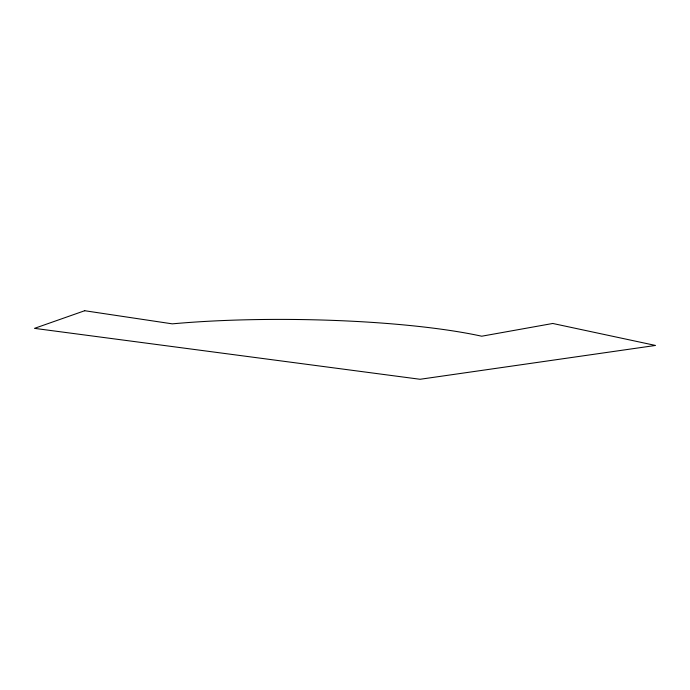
<?xml version="1.0" encoding="UTF-8"?>
<svg xmlns="http://www.w3.org/2000/svg" width="690" height="690" viewBox="0 0 690 690"><rect width="100%" height="100%" fill="white"/><g stroke="black" fill="none" stroke-linecap="round" stroke-linejoin="round"><path stroke-width="1.03" d="M84.706 310.724L34.5 328.362L420.063 379.276L655.5 345.449L552.776 323.472L481.715 336.211A229.692 36.199 0.8 0 0 172.284 323.852L84.706 310.724"/></g></svg>
